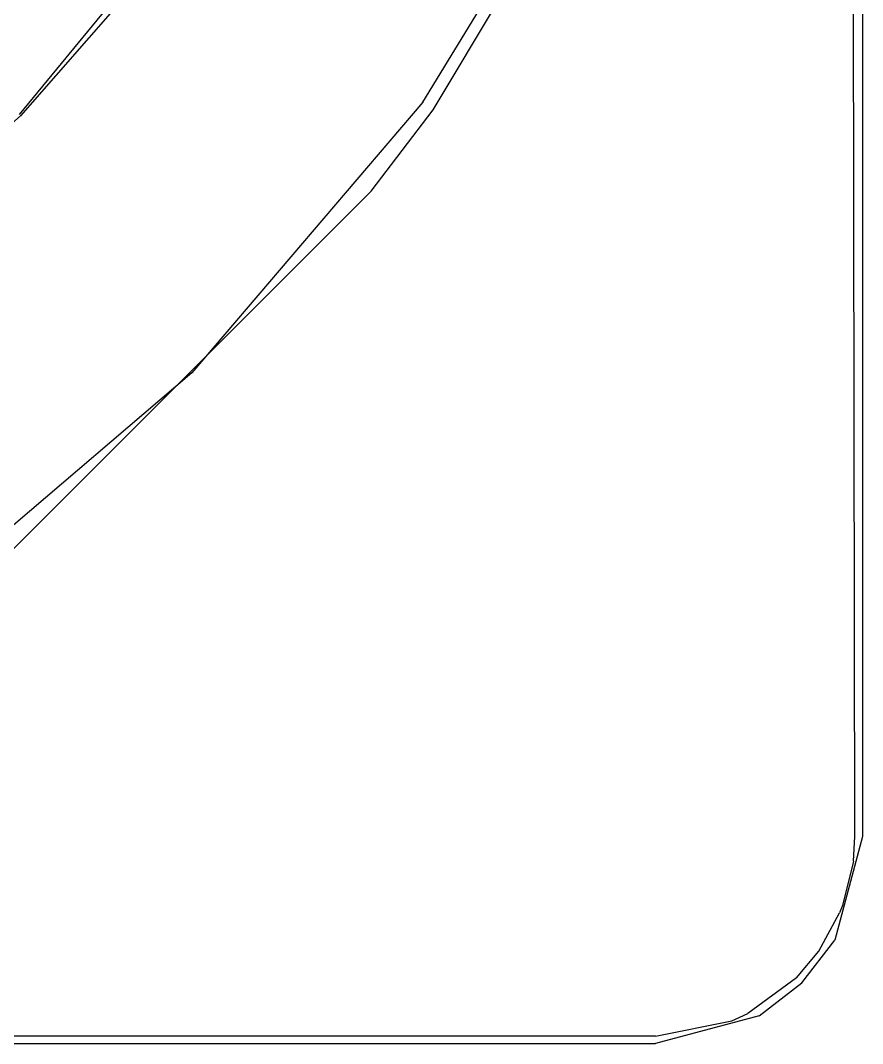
# Model space of a CAD drawing. Extents: x 0 to 230, y -306 to 0.
# Drawn here: x 217.78 to 230, y -306 to -291.15 of the extents above; entities that cross this region are included whole.
import ezdxf

# ---------------------------------------------------------------- set-up
doc = ezdxf.new("R2010")
doc.units = 0
doc.header["$MEASUREMENT"] = 0
for name, color, linetype in [('Layer1', 252, 'CONTINUOUS'), ('Layer2', 252, 'CONTINUOUS'), ('Layer3', 254, 'CONTINUOUS')]:
    doc.layers.add(name, color=color, linetype=linetype)

msp = doc.modelspace()

# ---------------------------------------------------------------- linework, layer by layer
at = {"layer": 'Layer1', "linetype": 'Continuous'}
for points, invisible_edges in [([(228.996, -302.996, 221.002), (223.622, -271.791, 221.002), (223.622, -34.209, 221.002), (228.996, -3.003, 221.002)], 15), ([(229.382, -302.997, 220.924), (228.996, -302.996, 221.002), (228.996, -3.003, 221.002), (229.382, -3.003, 220.924)], 15), ([(229.382, -3.003, 220.924), (229.709, -3.003, 220.705), (229.709, -302.997, 220.705), (229.382, -302.997, 220.924)], 15), ([(229.709, -302.997, 220.705), (229.926, -302.997, 220.376), (229.926, -3.003, 220.376), (229.709, -3.003, 220.705)], 15), ([(229.926, -3.003, 220.376), (230, -3.003, 219.989), (230, -302.997, 219.989), (229.926, -302.997, 220.376)], 15), ([(228.996, -166.198, 221.002), (224.997, -166.198, 221.002), (224.997, -302.997, 221.002), (228.996, -302.997, 221.002)], 15), ([(229.382, -302.997, 220.924), (228.996, -302.997, 221.002), (228.996, -166.198, 221.002), (229.382, -166.198, 220.924)], 15), ([(229.382, -166.198, 220.924), (229.709, -166.198, 220.705), (229.709, -302.997, 220.705), (229.382, -302.997, 220.924)], 15), ([(229.926, -166.198, 220.376), (229.926, -302.997, 220.376), (229.709, -302.997, 220.705), (229.709, -166.198, 220.705)], 15), ([(230, -166.198, 219.989), (230, -302.997, 219.989), (229.926, -302.997, 220.376), (229.926, -166.198, 220.376)], 15), ([(222.242, -280.441, 221.002), (222.242, -280.441, 221.002), (223.622, -271.791, 221.002), (228.996, -302.997, 221.002)], 15), ([(228.728, -303.996, 221.002), (228.996, -302.997, 221.002), (222.242, -280.441, 221.002), (218.242, -288.235, 221.002)], 15), ([(224.118, -300.639, 205.815), (217.734, -285.417, 200.67), (216.996, -286.697, 200.88), (216.304, -287.507, 201.052)], 15), ([(217.734, -285.417, 200.67), (217.734, -285.417, 200.67), (224.143, -287.114, 202.94), (224.118, -300.639, 205.815)], 15), ([(210.67, -293.227, 221.002), (212.019, -294.399, 221.002), (218.242, -288.235, 221.002), (217.083, -286.874, 221.002)], 15), ([(228.885, -303.205, 206.349), (229.385, -303.177, 206.479), (229.355, -287.1, 203.062), (228.856, -287.114, 202.929)], 15), ([(229.355, -287.1, 203.062), (229.722, -287.061, 203.426), (229.589, -303.144, 206.63), (229.385, -303.177, 206.479)], 15), ([(229.589, -303.144, 206.63), (229.752, -303.101, 206.835), (229.86, -287.009, 203.924), (229.722, -287.061, 203.426)], 15), ([(229.86, -287.009, 203.924), (229.889, -302.997, 207.322), (229.752, -303.101, 206.835)], 15), ([(230, -287.009, 219.989), (230, -302.997, 219.989), (229.889, -302.997, 207.322), (229.86, -287.009, 203.924)], 10), ([(224.118, -300.639, 205.815), (228.856, -287.114, 202.929), (228.885, -303.205, 206.349)], 15), ([(224.118, -300.639, 205.815), (224.142, -287.114, 202.929), (228.856, -287.114, 202.929)], 15), ([(224.118, -300.639, 205.815), (224.118, -300.639, 205.815), (216.304, -287.507, 201.052), (211.347, -292.467, 201.552)], 15), ([(228.728, -303.996, 221.002), (228.728, -303.996, 221.002), (218.242, -288.235, 221.002), (212.019, -294.399, 221.002)], 15), ([(224.118, -300.639, 205.815), (211.347, -292.467, 201.552), (210.697, -293.005, 201.653), (209.457, -293.71, 201.936)], 15), ([(224.118, -300.639, 205.815), (209.457, -293.71, 201.936), (208.505, -294.136, 202.007), (203.341, -296.65, 202.318)], 15), ([(204.189, -298.325, 221.002), (212.019, -294.399, 221.002), (228.728, -303.996, 221.002), (226.997, -304.996, 221.002)], 15), ([(224.118, -300.639, 205.815), (224.118, -300.639, 205.815), (203.341, -296.65, 202.318), (200.322, -297.28, 202.318)], 15), ([(224.118, -300.639, 205.815), (224.118, -300.639, 205.815), (200.322, -297.28, 202.318), (195.789, -299.901, 202.639)], 15), ([(204.189, -298.325, 221.002), (195.789, -299.625, 221.002), (226.997, -304.996, 221.002)], 15), ([(3.003, -304.996, 221.002), (226.997, -304.996, 221.002), (195.789, -299.625, 221.002), (34.211, -299.625, 221.002)], 15), ([(5.883, -300.639, 205.815), (34.211, -299.901, 202.639), (195.789, -299.901, 202.639), (224.118, -300.639, 205.815)], 15), ([(3.003, -305.098, 206.751), (5.883, -300.639, 205.815), (224.118, -300.639, 205.815), (226.997, -305.098, 206.751)], 15), ([(224.118, -300.639, 205.815), (226.997, -305.098, 206.751), (227.928, -304.852, 206.699)], 15), ([(224.118, -300.639, 205.815), (227.928, -304.852, 206.699), (228.885, -303.205, 206.349)], 15), ([(228.728, -303.996, 221.002), (229.063, -304.189, 220.924), (229.382, -302.997, 220.924), (228.996, -302.995, 221.002)], 15), ([(228.728, -303.996, 221.002), (228.996, -302.997, 221.002), (229.382, -302.997, 220.924), (229.063, -304.19, 220.924)], 15), ([(229.382, -302.997, 220.924), (229.709, -302.997, 220.705), (229.346, -304.353, 220.705), (229.063, -304.189, 220.924)], 15), ([(229.063, -304.19, 220.924), (229.382, -302.997, 220.924), (229.709, -302.997, 220.705), (229.346, -304.353, 220.705)], 15), ([(229.346, -304.353, 220.705), (229.534, -304.461, 220.376), (229.926, -302.997, 220.376), (229.709, -302.997, 220.705)], 15), ([(229.346, -304.353, 220.705), (229.709, -302.997, 220.705), (229.926, -302.997, 220.376), (229.534, -304.461, 220.376)], 15), ([(229.366, -304.122, 206.81), (229.752, -303.101, 206.835), (229.589, -303.144, 206.63)], 15), ([(229.752, -303.101, 206.835), (229.579, -304.142, 207.13), (229.366, -304.122, 206.81)], 15), ([(229.926, -302.997, 220.376), (230, -302.997, 219.989), (229.598, -304.498, 219.989), (229.534, -304.461, 220.376)], 15), ([(229.926, -302.997, 220.376), (230, -302.997, 219.989), (229.598, -304.498, 219.989), (229.534, -304.461, 220.376)], 15), ([(229.668, -304.105, 207.476), (229.579, -304.142, 207.13), (229.752, -303.101, 206.835), (229.867, -303.353, 207.372)], 15), ([(229.71, -303.997, 207.461), (230, -302.997, 219.989), (229.598, -304.498, 219.989)], 13), ([(230, -302.997, 219.989), (229.867, -303.353, 207.372), (229.71, -303.997, 207.461)], 13), ([(229.867, -303.353, 207.372), (229.889, -302.997, 207.322), (229.752, -303.101, 206.835)], 15), ([(229.867, -303.353, 207.372), (229.889, -302.997, 207.322), (230, -302.997, 219.989)], 14), ([(227.928, -304.852, 206.699), (228.885, -303.205, 206.349), (228.625, -304.166, 206.553)], 15), ([(228.625, -304.166, 206.553), (229.06, -304.043, 206.59), (228.885, -303.205, 206.349)], 15), ([(229.06, -304.043, 206.59), (229.385, -303.177, 206.479), (228.885, -303.205, 206.349)], 15), ([(229.366, -304.122, 206.81), (229.589, -303.144, 206.63), (229.385, -303.177, 206.479), (229.06, -304.043, 206.59)], 15), ([(227.996, -304.728, 221.002), (227.751, -304.56, 221.002), (228.728, -303.996, 221.002)], 15), ([(228.728, -303.996, 221.002), (229.063, -304.189, 220.924), (228.19, -305.063, 220.924), (227.996, -304.728, 221.002)], 15), ([(227.996, -304.728, 221.002), (228.728, -303.996, 221.002), (229.063, -304.19, 220.924), (228.189, -305.063, 220.924)], 15), ([(229.71, -303.997, 207.461), (229.668, -304.105, 207.476), (229.597, -304.5, 219.989)], 14), ([(227.845, -305.23, 206.833), (228.57, -304.758, 206.736), (228.625, -304.166, 206.553), (227.928, -304.852, 206.699)], 15), ([(228.57, -304.758, 206.736), (229.06, -304.043, 206.59), (228.625, -304.166, 206.553)], 15), ([(228.57, -304.758, 206.736), (228.798, -304.937, 206.96), (229.366, -304.122, 206.81), (229.06, -304.043, 206.59)], 15), ([(228.964, -305.037, 207.272), (229.579, -304.142, 207.13), (229.366, -304.122, 206.81), (228.798, -304.937, 206.96)], 15), ([(229.365, -304.659, 207.553), (229.668, -304.105, 207.476), (229.579, -304.142, 207.13), (229.271, -304.589, 207.201)], 15), ([(229.598, -304.498, 219.989), (229.365, -304.659, 207.553), (229.668, -304.105, 207.476), (229.597, -304.5, 219.989)], 13), ([(229.063, -304.19, 220.924), (228.189, -305.063, 220.924), (228.353, -305.346, 220.705), (229.346, -304.353, 220.705)], 15), ([(228.19, -305.063, 220.924), (229.063, -304.189, 220.924), (229.346, -304.353, 220.705), (228.353, -305.346, 220.705)], 15), ([(228.353, -305.346, 220.705), (229.346, -304.353, 220.705), (229.534, -304.461, 220.376), (228.461, -305.534, 220.376)], 15), ([(229.534, -304.461, 220.376), (228.461, -305.534, 220.376), (228.353, -305.346, 220.705), (229.346, -304.353, 220.705)], 15), ([(229.534, -304.461, 220.376), (228.498, -305.598, 219.989), (228.461, -305.534, 220.376)], 15), ([(228.498, -305.598, 219.989), (228.461, -305.534, 220.376), (229.534, -304.461, 220.376)], 15), ([(229.12, -305.12, 219.989), (229.534, -304.461, 220.376), (228.498, -305.598, 219.989)], 15), ([(229.534, -304.461, 220.376), (229.12, -305.12, 219.989), (228.498, -305.598, 219.989)], 15), ([(229.534, -304.461, 220.376), (229.12, -305.12, 219.989), (229.598, -304.498, 219.989)], 15), ([(229.534, -304.461, 220.376), (229.598, -304.498, 219.989), (229.12, -305.12, 219.989)], 15), ([(227.996, -304.728, 221.002), (227.751, -304.56, 221.002), (226.997, -304.996, 221.002)], 15), ([(229.365, -304.659, 207.553), (229.271, -304.589, 207.201), (228.964, -305.037, 207.272), (229.043, -305.045, 207.607)], 15), ([(229.043, -305.045, 207.607), (229.365, -304.659, 207.553), (229.598, -304.498, 219.989)], 14), ([(229.12, -305.12, 219.989), (229.597, -304.5, 219.989), (229.043, -305.045, 207.607)], 14), ([(228.19, -305.063, 220.924), (227.996, -304.728, 221.002), (226.997, -304.996, 221.002), (226.997, -305.382, 220.924)], 15), ([(227.996, -304.728, 221.002), (226.997, -304.996, 221.002), (226.997, -305.382, 220.924), (228.189, -305.063, 220.924)], 15), ([(227.966, -305.473, 207.06), (228.798, -304.937, 206.96), (228.57, -304.758, 206.736), (227.845, -305.23, 206.833)], 15), ([(227.845, -305.23, 206.833), (227.928, -304.852, 206.699), (227, -305.098, 206.751), (226.997, -305.505, 206.94)], 15), ([(226.997, -305.382, 220.924), (226.997, -304.996, 221.002), (3.003, -304.996, 221.002), (3.003, -305.382, 220.924)], 15), ([(228.19, -305.063, 220.924), (228.353, -305.346, 220.705), (226.997, -305.709, 220.705), (226.997, -305.382, 220.924)], 15), ([(226.997, -305.382, 220.924), (226.997, -305.709, 220.705), (228.353, -305.346, 220.705), (228.189, -305.063, 220.924)], 15), ([(228.057, -305.626, 207.366), (228.964, -305.037, 207.272), (228.798, -304.937, 206.96), (227.966, -305.473, 207.06)], 15), ([(228.104, -305.67, 207.694), (228.964, -305.037, 207.272), (228.057, -305.626, 207.366)], 15), ([(228.104, -305.67, 207.694), (228.336, -305.562, 207.679), (228.964, -305.037, 207.272)], 15), ([(228.336, -305.562, 207.679), (229.043, -305.045, 207.607), (229.014, -305.051, 207.441), (228.964, -305.037, 207.272)], 15), ([(229.12, -305.12, 219.989), (229.043, -305.045, 207.607), (228.336, -305.562, 207.679)], 13), ([(226.996, -305.098, 206.762), (226.996, -305.505, 206.952), (3.003, -305.505, 206.952), (3, -305.098, 206.762)], 15), ([(228.498, -305.598, 219.989), (229.12, -305.12, 219.989), (228.104, -305.67, 207.694)], 14), ([(228.104, -305.67, 207.694), (228.336, -305.562, 207.679), (229.12, -305.12, 219.989)], 10), ([(226.997, -305.664, 207.095), (226.997, -305.505, 206.94), (227.845, -305.23, 206.833), (227.966, -305.473, 207.06)], 15), ([(226.997, -305.709, 220.705), (228.353, -305.346, 220.705), (228.461, -305.534, 220.376), (226.997, -305.926, 220.376)], 15), ([(228.353, -305.346, 220.705), (228.461, -305.534, 220.376), (226.997, -305.926, 220.376), (226.997, -305.709, 220.705)], 15), ([(226.997, -305.382, 220.924), (226.997, -305.709, 220.705), (3.003, -305.709, 220.705), (3.003, -305.382, 220.924)], 15), ([(3.003, -305.505, 206.952), (3.003, -305.664, 207.106), (226.996, -305.664, 207.106), (226.996, -305.505, 206.952)], 15), ([(226.997, -305.836, 207.4), (226.997, -305.664, 207.095), (227.966, -305.473, 207.06), (228.057, -305.626, 207.366)], 15), ([(226.997, -305.926, 220.376), (226.997, -306, 219.989), (228.498, -305.598, 219.989), (228.461, -305.534, 220.376)], 15), ([(226.997, -305.926, 220.376), (228.461, -305.534, 220.376), (228.498, -305.598, 219.989), (226.997, -306, 219.989)], 15), ([(228.498, -305.599, 219.989), (226.997, -306, 219.989), (226.997, -305.893, 207.725), (228.104, -305.67, 207.694)], 10), ([(228.104, -305.67, 207.694), (228.057, -305.626, 207.366), (226.997, -305.836, 207.4), (226.997, -305.893, 207.725)], 15), ([(226.996, -305.664, 207.106), (226.996, -305.789, 207.299), (3.003, -305.789, 207.299), (3.003, -305.664, 207.106)], 15), ([(3.003, -305.709, 220.705), (3.003, -305.926, 220.376), (226.997, -305.926, 220.376), (226.997, -305.709, 220.705)], 15), ([(3.003, -305.789, 207.299), (3.003, -305.836, 207.411), (226.997, -305.836, 207.411), (226.996, -305.789, 207.299)], 15), ([(226.996, -305.836, 207.411), (226.996, -305.893, 207.736), (3.003, -305.893, 207.736), (3.003, -305.836, 207.411)], 15), ([(3.003, -305.893, 207.736), (3.003, -306, 220), (226.997, -306, 219.989), (226.996, -305.893, 207.736)], 5), ([(226.997, -305.926, 220.376), (226.997, -306, 219.989), (3.003, -306, 219.989), (3.003, -305.926, 220.376)], 15)]:
    msp.add_3dface(points, dxfattribs=dict(at, invisible_edges=invisible_edges))
at = {"layer": 'Layer2', "linetype": 'Continuous'}
for points, invisible_edges in [([(216.69, -297.695, 202.628), (218.462, -288.396, 202.628), (222.501, -280.526, 202.628), (221.692, -292.692, 202.628)], 15), ([(222.501, -280.526, 202.628), (225.456, -286.703, 202.628), (221.692, -292.692, 202.628)], 15), ([(222.399, -291.454, 188.872), (224.974, -287.253, 188.872), (221.568, -285.412, 188.862), (219.104, -289.04, 188.853)], 15), ([(225.456, -286.703, 202.628), (225.981, -286.956, 202.51), (222.147, -293.056, 202.51), (221.692, -292.692, 202.628)], 15), ([(222.532, -293.362, 202.177), (222.147, -293.056, 202.51), (225.981, -286.956, 202.51), (226.424, -287.169, 202.177)], 15), ([(225.638, -287.591, 189.069), (223.002, -291.893, 189.069), (222.399, -291.454, 188.872), (224.974, -287.253, 188.872)], 15), ([(225.638, -287.591, 189.069), (223.002, -291.893, 189.069), (222.399, -291.454, 188.872), (224.974, -287.253, 188.872)], 15), ([(222.532, -293.362, 202.177), (222.786, -293.565, 201.68), (226.716, -287.31, 201.68), (226.424, -287.169, 202.177)], 15), ([(226.716, -287.31, 201.68), (222.786, -293.565, 201.68), (223.769, -292.45, 201.095), (226.813, -287.356, 201.095)], 15), ([(223.769, -292.45, 201.095), (226.812, -287.356, 201.095), (223.617, -292.34, 190.352)], 14), ([(223.617, -292.34, 190.352), (226.316, -287.937, 190.352), (226.812, -287.356, 201.095)], 14), ([(226.128, -287.841, 189.61), (223.447, -292.216, 189.61), (223.002, -291.893, 189.069), (225.638, -287.591, 189.069)], 15), ([(226.128, -287.841, 189.61), (223.447, -292.216, 189.61), (223.002, -291.893, 189.069), (225.638, -287.591, 189.069)], 15), ([(223.617, -292.34, 190.352), (223.447, -292.216, 189.61), (226.128, -287.841, 189.61), (226.316, -287.937, 190.352)], 15), ([(223.617, -292.34, 190.352), (223.447, -292.216, 189.61), (226.128, -287.841, 189.61), (226.316, -287.937, 190.352)], 15), ([(218.462, -288.396, 202.628), (216.69, -297.695, 202.628), (210.701, -301.459, 202.628), (212.178, -294.621, 202.628)], 15), ([(214.139, -294.038, 188.826), (219.104, -289.04, 188.853), (216.623, -290.316, 127.636), (215.415, -291.557, 127.609)], 10), ([(219.199, -295.201, 188.872), (216.621, -291.539, 188.84), (219.104, -289.04, 188.853), (222.399, -291.454, 188.872)], 15), ([(214.139, -294.038, 188.826), (215.452, -298.402, 188.872), (219.199, -295.201, 188.872), (216.621, -291.539, 188.84)], 15), ([(223.002, -291.893, 189.069), (219.726, -295.728, 189.069), (219.199, -295.201, 188.872), (222.399, -291.454, 188.872)], 15), ([(223.002, -291.893, 189.069), (219.726, -295.728, 189.069), (219.199, -295.201, 188.872), (222.399, -291.454, 188.872)], 15), ([(223.447, -292.216, 189.61), (220.115, -296.117, 189.61), (219.726, -295.728, 189.069), (223.002, -291.893, 189.069)], 15), ([(223.447, -292.216, 189.61), (220.115, -296.117, 189.61), (219.726, -295.728, 189.069), (223.002, -291.893, 189.069)], 15), ([(220.264, -296.266, 190.352), (220.115, -296.117, 189.61), (223.447, -292.216, 189.61), (223.617, -292.34, 190.352)], 15), ([(220.264, -296.266, 190.352), (220.115, -296.117, 189.61), (223.447, -292.216, 189.61), (223.617, -292.34, 190.352)], 15), ([(222.869, -293.631, 201.095), (223.617, -292.34, 190.352), (220.264, -296.266, 190.352)], 13), ([(222.786, -293.565, 201.68), (222.869, -293.631, 201.095), (223.769, -292.45, 201.095)], 15), ([(222.869, -293.631, 201.095), (223.769, -292.45, 201.095), (223.617, -292.34, 190.352)], 14), ([(217.053, -298.15, 202.51), (222.147, -293.056, 202.51), (221.692, -292.692, 202.628), (216.69, -297.695, 202.628)], 15), ([(222.147, -293.056, 202.51), (222.532, -293.362, 202.177), (217.36, -298.534, 202.177), (217.053, -298.15, 202.51)], 15), ([(222.532, -293.362, 202.177), (222.786, -293.565, 201.68), (217.562, -298.788, 201.68), (217.36, -298.534, 202.177)], 15), ([(222.786, -293.565, 201.68), (222.869, -293.631, 201.095), (217.629, -298.872, 201.095), (217.562, -298.788, 201.68)], 15), ([(217.629, -298.872, 201.095), (222.869, -293.631, 201.095), (220.264, -296.266, 190.352)], 14), ([(219.726, -295.728, 189.069), (215.89, -299.005, 189.069), (215.452, -298.402, 188.872), (219.199, -295.201, 188.872)], 15), ([(219.726, -295.728, 189.069), (215.89, -299.005, 189.069), (215.452, -298.402, 188.872), (219.199, -295.201, 188.872)], 15), ([(220.115, -296.117, 189.61), (216.213, -299.45, 189.61), (215.89, -299.005, 189.069), (219.726, -295.728, 189.069)], 15), ([(220.115, -296.117, 189.61), (216.213, -299.45, 189.61), (215.89, -299.005, 189.069), (219.726, -295.728, 189.069)], 15), ([(216.337, -299.62, 190.352), (216.213, -299.45, 189.61), (220.115, -296.117, 189.61), (220.264, -296.266, 190.352)], 15), ([(216.337, -299.62, 190.352), (216.213, -299.45, 189.61), (220.115, -296.117, 189.61), (220.264, -296.266, 190.352)], 15), ([(217.629, -298.872, 201.095), (220.264, -296.266, 190.352), (216.337, -299.62, 190.352)], 13)]:
    msp.add_3dface(points, dxfattribs=dict(at, invisible_edges=invisible_edges))
at = {"layer": 'Layer3', "linetype": 'Continuous'}
for points, invisible_edges in [([(223.622, -269.532, 206.341), (6.378, -269.532, 206.341), (27.76, -297.399, 206.341), (194.772, -298.381, 206.341)], 15), ([(194.772, -298.381, 206.341), (202.24, -297.399, 206.341), (223.622, -269.532, 206.341)], 14), ([(222.639, -277, 206.341), (223.622, -269.532, 206.341), (202.24, -297.399, 206.341)], 14), ([(202.24, -297.399, 206.341), (209.198, -294.517, 206.341), (222.639, -277, 206.341)], 14), ([(209.198, -294.517, 206.341), (219.757, -283.958, 206.341), (222.639, -277, 206.341)], 13), ([(209.198, -294.517, 206.341), (219.757, -283.958, 206.341), (215.173, -289.933, 206.341)], 5), ([(217.713, -286.273, 225.488), (217.713, -286.273, 225.488), (217.778, -292.538, 225.488), (220.389, -289.561, 225.488)], 15), ([(215.609, -290.369, 222.99), (217.761, -292.521, 222.99), (221.523, -287.938, 222.99)], 15), ([(221.523, -287.938, 222.99), (221.523, -287.938, 222.99), (217.761, -292.521, 222.99), (218.036, -292.796, 223.094)], 13), ([(221.523, -287.938, 222.99), (221.523, -287.938, 222.99), (218.036, -292.796, 223.094), (221.846, -288.153, 223.094)], 15), ([(218.237, -292.997, 223.379), (218.237, -292.997, 223.379), (218.036, -292.796, 223.094), (221.846, -288.153, 223.094)], 15), ([(222.083, -288.311, 223.379), (222.083, -288.311, 223.379), (221.846, -288.153, 223.094), (218.237, -292.997, 223.379)], 15), ([(218.237, -292.997, 223.379), (218.237, -292.997, 223.379), (218.351, -293.111, 223.767), (222.083, -288.311, 223.379)], 15), ([(222.217, -288.401, 223.767), (222.217, -288.401, 223.767), (222.083, -288.311, 223.379), (218.351, -293.111, 223.767)], 15), ([(217.778, -292.538, 225.488), (217.778, -292.538, 225.488), (220.691, -289.793, 225.388), (220.389, -289.561, 225.488)], 6), ([(217.778, -292.538, 225.488), (217.778, -292.538, 225.488), (218.048, -292.807, 225.388), (220.691, -289.793, 225.388)], 15), ([(218.048, -292.807, 225.388), (218.048, -292.807, 225.388), (220.916, -289.965, 225.115), (220.691, -289.793, 225.388)], 15), ([(218.048, -292.807, 225.388), (218.048, -292.807, 225.388), (218.248, -293.007, 225.115), (220.916, -289.965, 225.115)], 15), ([(218.248, -293.007, 225.115), (218.248, -293.007, 225.115), (221.005, -290.034, 224.738), (220.916, -289.965, 225.115)], 15), ([(218.327, -293.087, 224.738), (218.327, -293.087, 224.738), (218.248, -293.007, 225.115), (221.005, -290.034, 224.738)], 15), ([(218.351, -293.111, 223.767), (220.826, -290.096, 223.767), (221.005, -290.034, 224.738), (218.327, -293.087, 224.738)], 15), ([(218.036, -292.796, 223.094), (218.036, -292.796, 223.094), (217.761, -292.521, 222.99), (213.394, -296.606, 223.094)], 15), ([(214.801, -295.149, 225.488), (214.801, -295.149, 225.488), (218.048, -292.807, 225.388), (217.778, -292.538, 225.488)], 7), ([(213.394, -296.606, 223.094), (213.394, -296.606, 223.094), (213.552, -296.842, 223.379), (218.036, -292.796, 223.094)], 15), ([(218.036, -292.796, 223.094), (218.036, -292.796, 223.094), (213.552, -296.842, 223.379), (218.237, -292.997, 223.379)], 15), ([(214.801, -295.149, 225.488), (214.801, -295.149, 225.488), (215.033, -295.451, 225.388), (218.048, -292.807, 225.388)], 15), ([(215.033, -295.451, 225.388), (215.033, -295.451, 225.388), (218.248, -293.007, 225.115), (218.048, -292.807, 225.388)], 15), ([(218.237, -292.997, 223.379), (218.237, -292.997, 223.379), (215.295, -295.792, 223.767), (213.552, -296.842, 223.379)], 15), ([(215.033, -295.451, 225.388), (215.033, -295.451, 225.388), (215.205, -295.675, 225.115), (218.248, -293.007, 225.115)], 15), ([(215.205, -295.675, 225.115), (215.205, -295.675, 225.115), (218.327, -293.087, 224.738), (218.248, -293.007, 225.115)], 15), ([(215.295, -295.792, 223.767), (215.295, -295.792, 223.767), (218.237, -292.997, 223.379), (218.351, -293.111, 223.767)], 15), ([(215.274, -295.765, 224.738), (215.274, -295.765, 224.738), (215.205, -295.675, 225.115), (218.327, -293.087, 224.738)], 15), ([(215.295, -295.792, 223.767), (218.351, -293.111, 223.767), (218.327, -293.087, 224.738), (215.274, -295.765, 224.738)], 15)]:
    msp.add_3dface(points, dxfattribs=dict(at, invisible_edges=invisible_edges))

doc.saveas('drawing.dxf')
